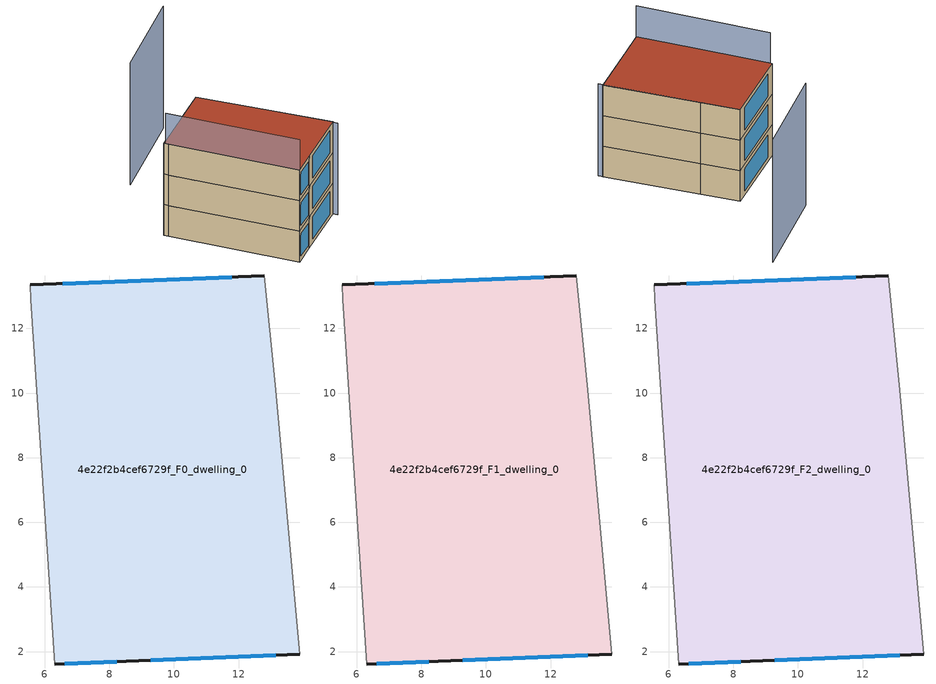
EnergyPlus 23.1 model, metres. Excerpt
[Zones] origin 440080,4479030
4e22f2b4cef6729f_F0_dwelling_0
 floor ground (EU_floor_Construction): 12.79,13.62 13.13,10.25 13.89,1.91 8.53,1.7 6.32,1.62 5.58,12.89 5.56,13.34 z0
 wall outside (EU_wall_Construction): 6.32,1.62 8.53,1.7 13.89,1.91 / 12.79,13.62 5.56,13.34 z0:3
 wall adiabatic (EU_wall_Construction): 13.89,1.91 13.13,10.25 12.79,13.62 / 5.56,13.34 5.58,12.89 6.32,1.62 z0:3
 window (EU_Window_Construction): 9.28,1.73 13.15,1.88 / 6.63,1.63 8.22,1.69 / 11.79,13.58 6.56,13.38 z0.42:2.58
4e22f2b4cef6729f_F1_dwelling_0
 floor to 4e22f2b4cef6729f_F0_dwelling_0 (EU_floor_Construction): 12.79,13.62 13.13,10.25 13.89,1.91 8.53,1.7 6.32,1.62 5.58,12.89 5.56,13.34 z3
 wall outside (EU_wall_Construction): 6.32,1.62 8.53,1.7 13.89,1.91 / 12.79,13.62 5.56,13.34 z3:6
 wall adiabatic (EU_wall_Construction): 13.89,1.91 13.13,10.25 12.79,13.62 / 5.56,13.34 5.58,12.89 6.32,1.62 z3:6
 window (EU_Window_Construction): 9.28,1.73 13.15,1.88 / 6.63,1.63 8.22,1.69 / 11.79,13.58 6.56,13.38 z3.42:5.58
4e22f2b4cef6729f_F2_dwelling_0
 floor to 4e22f2b4cef6729f_F1_dwelling_0 (EU_floor_Construction): 12.79,13.62 13.13,10.25 13.89,1.91 8.53,1.7 6.32,1.62 5.58,12.89 5.56,13.34 z6
 wall outside (EU_wall_Construction): 6.32,1.62 8.53,1.7 13.89,1.91 / 12.79,13.62 5.56,13.34 z6:9
 wall adiabatic (EU_wall_Construction): 13.89,1.91 13.13,10.25 12.79,13.62 / 5.56,13.34 5.58,12.89 6.32,1.62 z6:9
 window (EU_Window_Construction): 9.28,1.73 13.15,1.88 / 6.63,1.63 8.22,1.69 / 11.79,13.58 6.56,13.38 z6.42:8.58
 roof outside (EU_roof_Construction): 13.89,1.91 13.13,10.25 12.79,13.62 5.56,13.34 5.58,12.89 6.32,1.62 8.53,1.7 z9
shading: 5.56,13.18 6.32,1.62 / 19.86,19.53 11.22,18.73 z0:12; 13.88,1.51 12.79,13.62 z0:9
[Building]
EU S2 Campaign: North Axis=0; Terrain=City; Solar Distribution=FullExterior
[Site:Location]
Madrid: Latitude=40.5; Longitude=-3.5; Time Zone=1; Elevation=609
[SizingPeriod:WeatherFileDays]
AnnualSizingPeriod: Begin Month=1; Begin Day of Month=1; End Month=12; End Day of Month=31; Day of Week for Start Day=Monday; Use Weather File Daylight Saving Period=No; Use Weather File Rain and Snow Indicators=No
[MATERIAL]
EU_InternalMass_Material: Roughness=MediumRough; Thickness=0.1; Conductivity=1; Density=1800; Specific Heat=900; Thermal Absorptance=0.9; Solar Absorptance=0.7; Visible Absorptance=0.7
[MATERIAL:NOMASS] Roughness=MediumRough; Thermal Absorptance=0.9; Solar Absorptance=0.7; Visible Absorptance=0.7
Name | Thermal Resistance
EU_wall_NoMass | 1.60022
EU_roof_NoMass | 1.57597
EU_floor_NoMass | 0.470652
[WINDOWMATERIAL:SIMPLEGLAZINGSYSTEM]
EU_Window_SimpleGlazing: UFactor=3.28802; Solar Heat Gain Coefficient=0.85; Visible Transmittance=0.85
[CONSTRUCTION]
EU_wall_Construction: EU_wall_NoMass
EU_roof_Construction: EU_roof_NoMass
EU_floor_Construction: EU_floor_NoMass
EU_Window_Construction: EU_Window_SimpleGlazing
EU_InternalMass_Construction: EU_InternalMass_Material
[ZONE] Type=1; Multiplier=1; Ceiling Height=autocalculate; Floor Area=autocalculate; Part of Total Floor Area=Yes
Name | Volume
4e22f2b4cef6729f_F0_dwelling_0 | 261.655
4e22f2b4cef6729f_F1_dwelling_0; 4e22f2b4cef6729f_F2_dwelling_0 | 261.656
[INTERNALMASS] Construction=EU_InternalMass_Construction; Surface Area=87.2184
Name | Zone or ZoneList
4e22f2b4cef6729f_F0_dwelling_0_EU_InternalMass | 4e22f2b4cef6729f_F0_dwelling_0
4e22f2b4cef6729f_F1_dwelling_0_EU_InternalMass | 4e22f2b4cef6729f_F1_dwelling_0
4e22f2b4cef6729f_F2_dwelling_0_EU_InternalMass | 4e22f2b4cef6729f_F2_dwelling_0
[OTHEREQUIPMENT] Fuel Type=Electricity; Design Level Calculation Method=Watts/Area; Power per Zone Floor Area=1; Fraction Latent=0; Fraction Radiant=0; Fraction Lost=0; Carbon Dioxide Generation Rate=0; EndUse Subcategory=EU_Step8_InternalGains
Name | Zone or ZoneList or Space or SpaceList | Schedule
EU_Step8_InternalGain_4e22f2b4cef6729f_F0_dwelling_0_f000 | 4e22f2b4cef6729f_F0_dwelling_0 | EU_Step8_GainSchedule_4e22f2b4cef6729f_F0_dwelling_0_f000
EU_Step8_InternalGain_4e22f2b4cef6729f_F1_dwelling_0_f000 | 4e22f2b4cef6729f_F1_dwelling_0 | EU_Step8_GainSchedule_4e22f2b4cef6729f_F1_dwelling_0_f000
EU_Step8_InternalGain_4e22f2b4cef6729f_F2_dwelling_0_f000 | 4e22f2b4cef6729f_F2_dwelling_0 | EU_Step8_GainSchedule_4e22f2b4cef6729f_F2_dwelling_0_f000
[ZONEVENTILATION:DESIGNFLOWRATE] Schedule=EU_AlwaysOn; Design Flow Rate Calculation Method=AirChanges/Hour; Air Changes per Hour=0.480704; Ventilation Type=Natural; Fan Pressure Rise=0; Fan Total Efficiency=1; Constant Term Coefficient=1; Temperature Term Coefficient=0; Velocity Term Coefficient=0; Velocity Squared Term Coefficient=0; Minimum Indoor Temperature=-100; Maximum Indoor Temperature=100; Delta Temperature=-100; Minimum Outdoor Temperature=-100; Maximum Outdoor Temperature=100; Maximum Wind Speed=40
Name | Zone or ZoneList or Space or SpaceList
EU_ConstantAir_4e22f2b4cef6729f_F0_dwelling_0 | 4e22f2b4cef6729f_F0_dwelling_0
EU_ConstantAir_4e22f2b4cef6729f_F1_dwelling_0 | 4e22f2b4cef6729f_F1_dwelling_0
EU_ConstantAir_4e22f2b4cef6729f_F2_dwelling_0 | 4e22f2b4cef6729f_F2_dwelling_0
[HVACTEMPLATE:THERMOSTAT] Constant Heating Setpoint=20; Constant Cooling Setpoint=50
EU_HeatOnly_4e22f2b4cef6729f_F0_dwelling_0; EU_HeatOnly_4e22f2b4cef6729f_F1_dwelling_0; EU_HeatOnly_4e22f2b4cef6729f_F2_dwelling_0
[HVACTEMPLATE:ZONE:IDEALLOADSAIRSYSTEM] System Availability Schedule=EU_AlwaysOn; Maximum Heating Supply Air Temperature=50; Minimum Cooling Supply Air Temperature=13; Maximum Heating Supply Air Humidity Ratio=0.0156; Minimum Cooling Supply Air Humidity Ratio=0.0077; Heating Limit=NoLimit; Cooling Limit=NoLimit; Heating Availability Schedule=EU_AlwaysOn; Cooling Availability Schedule=EU_CoolingOff; Dehumidification Control Type=ConstantSensibleHeatRatio; Cooling Sensible Heat Ratio=0.7; Dehumidification Setpoint=60; Humidification Control Type=None; Humidification Setpoint=30; Outdoor Air Method=None; Outdoor Air Flow Rate per Person=0.00944; Outdoor Air Flow Rate per Zone Floor Area=0; Outdoor Air Flow Rate per Zone=0; Demand Controlled Ventilation Type=None; Outdoor Air Economizer Type=NoEconomizer; Heat Recovery Type=None; Sensible Heat Recovery Effectiveness=0.7; Latent Heat Recovery Effectiveness=0.65
Name | Template Thermostat
4e22f2b4cef6729f_F0_dwelling_0 | EU_HeatOnly_4e22f2b4cef6729f_F0_dwelling_0
4e22f2b4cef6729f_F1_dwelling_0 | EU_HeatOnly_4e22f2b4cef6729f_F1_dwelling_0
4e22f2b4cef6729f_F2_dwelling_0 | EU_HeatOnly_4e22f2b4cef6729f_F2_dwelling_0
[SIZING:ZONE] Zone Cooling Design Supply Air Temperature Input Method=SupplyAirTemperature; Zone Cooling Design Supply Air Temperature=13; Zone Heating Design Supply Air Temperature Input Method=SupplyAirTemperature; Zone Heating Design Supply Air Temperature=50; Zone Cooling Design Supply Air Humidity Ratio=0.008; Zone Heating Design Supply Air Humidity Ratio=0.008; Cooling Design Air Flow Method=DesignDay; Cooling Design Air Flow Rate=0; Cooling Minimum Air Flow per Zone Floor Area=0.000762; Cooling Minimum Air Flow=0; Cooling Minimum Air Flow Fraction=0.2; Heating Design Air Flow Method=DesignDay; Heating Design Air Flow Rate=0; Heating Maximum Air Flow per Zone Floor Area=0.002032; Heating Maximum Air Flow=0.141576; Heating Maximum Air Flow Fraction=0.3; Account for Dedicated Outdoor Air System=No; Dedicated Outdoor Air System Control Strategy=NeutralSupplyAir; Dedicated Outdoor Air Low Setpoint Temperature for Design=autosize; Dedicated Outdoor Air High Setpoint Temperature for Design=autosize; Zone Load Sizing Method=Sensible Load Only No Latent Load; Zone Latent Cooling Design Supply Air Humidity Ratio Input Method=HumidityRatioDifference; Zone Cooling Design Supply Air Humidity Ratio Difference=0.005; Zone Latent Heating Design Supply Air Humidity Ratio Input Method=HumidityRatioDifference; Zone Humidification Design Supply Air Humidity Ratio Difference=0.005
4e22f2b4cef6729f_F0_dwelling_0; 4e22f2b4cef6729f_F1_dwelling_0; 4e22f2b4cef6729f_F2_dwelling_0
[SCHEDULE:CONSTANT]
Name | Hourly Value
EU_AlwaysOn | 1
EU_CoolingOff | 0
[SCHEDULE:FILE] Column Number=1; Rows to Skip at Top=0; Number of Hours of Data=8760; Column Separator=Comma; Interpolate to Timestep=No; Minutes per Item=60; Adjust Schedule for Daylight Savings=Yes
Name | File
EU_Step8_GainSchedule_4e22f2b4cef6729f_F0_dwelling_0_f000 | ../../schedules/4e22f2b4cef6729f/4e22f2b4cef6729f_F0_dwelling_0_f000_gain.csv
EU_Step8_GainSchedule_4e22f2b4cef6729f_F1_dwelling_0_f000 | ../../schedules/4e22f2b4cef6729f/4e22f2b4cef6729f_F1_dwelling_0_f000_gain.csv
EU_Step8_GainSchedule_4e22f2b4cef6729f_F2_dwelling_0_f000 | ../../schedules/4e22f2b4cef6729f/4e22f2b4cef6729f_F2_dwelling_0_f000_gain.csv
